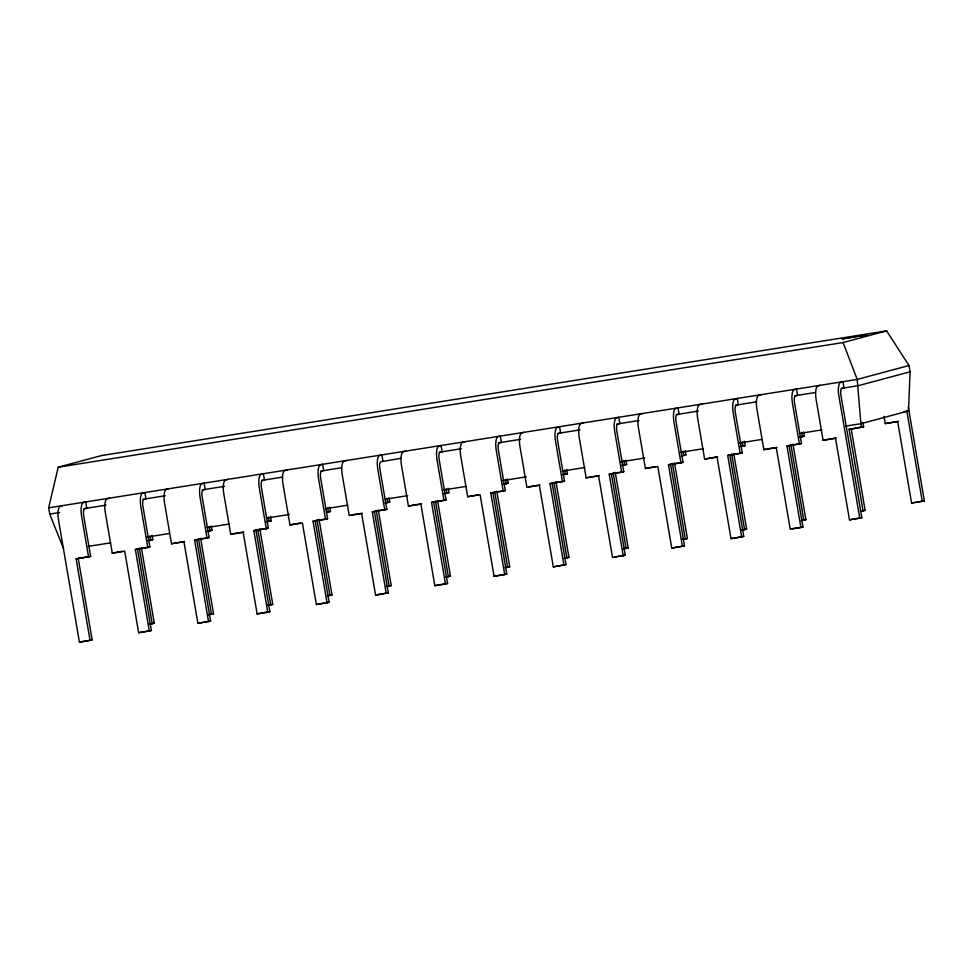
<?xml version="1.0" encoding="UTF-8"?>
<svg xmlns="http://www.w3.org/2000/svg" width="973" height="973" viewBox="0 0 973 973"><rect width="100%" height="100%" fill="white"/><g stroke="black" fill="none" stroke-linecap="round" stroke-linejoin="round"><path stroke-width="1.46" d="M845.865 426.089L860.874 423.705L908.514 410.922L910.083 371.795L909.001 365.52L886.585 330.881L101.715 455.522L58.21 467.198L48.65 507.821L49.72 514.097L63.598 548.833M62.576 505.607L60.496 506.167A12.734 4.269 81 0 0 58.502 519.825L79.409 642.119L90.063 640.429L92.143 639.869L78.205 558.332L90.647 556.361L83.678 515.593A6.361 2.128 81 0 1 84.675 508.77L86.743 508.21L85.673 501.934L83.605 502.494A12.734 4.269 81 0 0 81.598 516.152L88.567 556.921L76.125 558.891L90.063 640.429M109.365 498.176L107.298 498.735A12.734 4.269 81 0 0 105.291 512.394L112.26 553.151L124.702 551.18L138.64 632.718L149.307 631.015L151.374 630.468L137.436 548.93L149.878 546.96L142.909 506.191A6.361 2.128 81 0 1 143.907 499.356L145.974 498.808L144.904 492.533L142.836 493.092A12.734 4.269 81 0 0 140.842 506.738L147.811 547.507L135.369 549.49L149.307 631.015M168.597 488.774L166.529 489.322A12.734 4.269 81 0 0 164.534 502.98L171.503 543.749L183.946 541.766L197.872 623.304L210.606 621.054L196.68 539.529L194.6 540.076L208.538 621.613M227.84 479.361L225.772 479.92A12.734 4.269 81 0 0 223.766 493.579L230.735 534.335L243.177 532.365L257.115 613.902L267.77 612.212L269.849 611.652L255.911 530.115L268.353 528.144L261.384 487.376A6.361 2.128 81 0 1 262.382 480.553L264.449 479.993L263.379 473.717L261.311 474.277A12.734 4.269 81 0 0 259.305 487.935L266.274 528.692L253.844 530.674L267.77 612.212M287.071 469.959L285.004 470.506A12.734 4.269 81 0 0 283.009 484.165L289.966 524.934L302.408 522.963L316.347 604.488L327.013 602.798L329.081 602.238L315.143 520.713L327.585 518.731L320.616 477.962A6.361 2.128 81 0 1 321.613 471.139L323.693 470.579L322.61 464.316L320.543 464.863A12.734 4.269 81 0 0 318.548 478.521L325.517 519.29L313.075 521.26L327.013 602.798M346.315 460.545L344.235 461.105A12.734 4.269 81 0 0 342.241 474.763L349.21 515.532L361.652 513.549L375.578 595.087L388.312 592.837L374.386 511.299L372.306 511.859L386.245 593.396M405.546 451.144L403.479 451.703A12.734 4.269 81 0 0 401.472 465.349L408.441 506.118L420.883 504.148L434.822 585.673L445.488 583.982L447.556 583.423L433.617 501.898L446.06 499.915L439.091 459.159A6.361 2.128 81 0 1 440.088 452.323L442.156 451.764L441.085 445.5L439.018 446.06A12.734 4.269 81 0 0 437.011 459.706L443.98 500.475L431.55 502.445L445.488 583.982M400.694 458.356L380.857 461.737A6.361 2.128 81 0 0 379.847 468.56L386.816 509.329L372.306 511.859M464.778 441.73L462.71 442.289A12.734 4.269 81 0 0 460.716 455.948L467.685 496.716L480.115 494.734L494.053 576.271L504.719 574.581L506.787 574.021L492.849 492.484L505.291 490.514L498.322 449.745A6.361 2.128 81 0 1 499.319 442.922L501.399 442.362L500.317 436.086L498.249 436.646A12.734 4.269 81 0 0 496.254 450.304L503.223 491.073L490.781 493.043L504.719 574.581M58.21 467.198L843.08 342.557L886.585 330.881M524.021 432.328L521.942 432.888A12.734 4.269 81 0 0 519.947 446.534L526.916 487.303L539.358 485.332L553.296 566.858L566.031 564.62L552.092 483.082L550.013 483.642L563.951 565.167M76.125 558.891L78.205 558.332M583.253 422.927L581.185 423.474A12.734 4.269 81 0 0 579.178 437.132L586.147 477.901L598.59 475.919L612.528 557.456L623.194 555.765L625.262 555.206L611.324 473.669L623.766 471.698L616.797 430.93A6.361 2.128 81 0 1 617.794 424.106L619.862 423.547L618.792 417.271L616.724 417.831A12.734 4.269 81 0 0 614.729 431.489L621.686 472.258L609.256 474.228L623.194 555.765M88.567 556.921L90.647 556.361M147.957 540.684L152.785 539.687L152.043 535.32M112.26 553.151L122.634 551.277M135.369 549.49L137.436 548.93M642.484 413.513L640.416 414.072A12.734 4.269 81 0 0 638.422 427.731L645.391 468.487L657.821 466.517L671.759 548.054L682.426 546.352L684.493 545.804L670.555 464.267L682.997 462.297L676.028 421.528A6.361 2.128 81 0 1 677.026 414.693L679.105 414.145L678.035 407.869L675.955 408.429A12.734 4.269 81 0 0 673.961 422.075L680.93 462.844L668.487 464.826L682.426 546.352M147.811 547.507L149.878 546.96M207.188 531.27L212.029 530.285L211.275 525.907M171.503 543.749L184.627 541.438M701.728 404.111L699.648 404.659A12.734 4.269 81 0 0 697.653 418.317L704.622 459.086L717.065 457.103L731.003 538.641L741.657 536.95L743.737 536.391L729.799 454.865L742.241 452.883L735.272 412.114A6.361 2.128 81 0 1 736.269 405.291L738.337 404.732L737.266 398.468L735.199 399.015A12.734 4.269 81 0 0 733.192 412.674L740.161 453.442L727.719 455.413L741.657 536.95M207.042 538.105L209.11 537.546L202.141 496.777A6.361 2.128 81 0 1 203.15 489.954L205.218 489.395L204.148 483.131L202.068 483.678A12.734 4.269 81 0 0 200.073 497.337L207.042 538.105L194.6 540.076M266.42 521.869L271.26 520.871L270.518 516.505M230.735 534.335L232.802 533.788M253.844 530.674L255.911 530.115M760.959 394.697L758.891 395.257A12.734 4.269 81 0 0 756.885 408.915L763.854 449.672L776.296 447.702L790.234 529.239L800.901 527.536L802.968 526.989L789.03 445.452L801.472 443.481L794.503 402.713A6.361 2.128 81 0 1 795.5 395.877L797.568 395.33L796.498 389.054L794.43 389.614A12.734 4.269 81 0 0 792.436 403.272L799.405 444.029L786.962 446.011L800.901 527.536M266.274 528.692L268.353 528.144M329.75 507.103L330.492 511.47L328.424 512.017L327.682 507.651M289.966 524.934L300.341 523.06M313.075 521.26L315.143 520.713M820.19 385.296L818.123 385.843A12.734 4.269 81 0 0 816.128 399.502L823.097 440.27L835.527 438.3L849.465 519.825L859.779 518.195L861.847 517.636L840.94 395.342A6.361 2.128 81 0 1 841.937 388.507L844.017 387.947L842.934 381.684L840.867 382.231A12.734 4.269 81 0 0 838.872 395.889L859.779 518.195M325.517 519.29L327.585 518.731M384.894 503.053L389.735 502.056L388.981 497.69M909.001 365.52L857.213 379.409L48.65 507.821M444.126 493.652L448.967 492.654L448.225 488.288M408.441 506.118L410.521 505.559M910.083 371.795L858.295 385.685L841.171 388.409M431.55 502.445L433.617 501.898M443.98 500.475L446.06 499.915M503.369 484.238L508.198 483.24L507.456 478.874M467.685 496.716L478.047 494.843M490.781 493.043L492.849 492.484M503.223 491.073L505.291 490.514M562.601 474.836L567.441 473.839L566.687 469.473M562.455 481.659L564.522 481.1L557.565 440.343A6.361 2.128 81 0 1 558.563 433.508L560.63 432.961L559.56 426.685L557.493 427.244A12.734 4.269 81 0 0 555.486 440.891L562.455 481.659L550.013 483.642M621.832 465.422L626.673 464.425L625.931 460.059M586.147 477.901L588.227 477.342M609.256 474.228L611.324 473.669M621.686 472.258L623.766 471.698M681.076 456.021L685.904 455.023L685.162 450.657M645.391 468.487L655.753 466.614M668.487 464.826L670.555 464.267M680.93 462.844L682.997 462.297M740.307 446.607L745.148 445.622L744.394 441.243M704.622 459.086L717.746 456.775M727.719 455.413L729.799 454.865M740.161 453.442L742.241 452.883M799.551 437.205L804.379 436.208L803.637 431.842M763.854 449.672L765.933 449.125M786.962 446.011L789.03 445.452M860.375 511.287L863.039 510.874L849.101 429.336L863.623 426.806L862.869 422.44M799.405 444.029L801.472 443.481M849.101 429.336L863.623 426.806M823.097 440.27L836.221 437.959M883.995 416.31L885.235 423.596L898.371 421.285M79.409 642.119L92.143 639.869M149.55 624.18L154.281 623.194L141.365 547.592M138.64 632.718L151.374 630.468M208.781 614.766L213.525 613.793L200.596 538.191M197.872 623.304L210.606 621.054M268.025 605.364L272.756 604.379L259.827 528.777M257.115 613.902L269.849 611.652M327.256 595.95L331.988 594.977L319.071 519.375M316.347 604.488L329.081 602.238M386.488 586.549L391.231 585.564L378.302 509.961M375.578 595.087L388.312 592.837M445.731 577.135L450.463 576.162L437.546 500.56M434.822 585.673L447.556 583.423M504.963 567.733L509.694 566.748L496.777 491.146M494.053 576.271L506.787 574.021M564.194 558.332L568.937 557.347L556.009 481.744M553.296 566.858L566.031 564.62M623.438 548.918L628.169 547.945L615.252 472.331M682.669 539.516L687.412 538.531L674.484 462.929M671.759 548.054L684.493 545.804M741.9 530.103L746.644 529.13L733.715 453.527M731.003 538.641L743.737 536.391M801.144 520.701L805.875 519.716L792.959 444.114M863.039 510.874L865.119 510.314L851.18 428.777M849.465 519.825L861.847 517.636M885.235 423.596L897.678 421.625L911.616 503.15L913.683 502.603M911.616 503.15L924.35 500.9L908.283 406.945M49.72 514.097L59.462 512.54M83.86 508.672L105.996 505.157M143.019 499.271L165.228 495.744M202.25 489.869L224.471 486.342M261.494 480.455L282.219 477.171M320.725 471.054L341.462 467.758M439.2 452.238L461.409 448.711M498.431 442.837L520.652 439.31M557.663 433.423L579.884 429.896M616.906 424.021L639.115 420.494M676.138 414.607L698.359 411.08M735.381 405.206L756.106 401.91M794.613 395.792L815.35 392.508M904.014 411.628L908.514 410.922M88.154 546.412L110.667 542.837M146.668 537.12L169.18 533.545M206.69 527.585L229.19 524.009M266.711 518.062L289.212 514.486M325.225 508.77L347.726 505.194M385.235 499.234L407.748 495.658M443.749 489.942L466.262 486.366M502.275 480.65L526.284 476.831M562.285 471.114L584.797 467.539M620.798 461.822L644.807 458.015M680.82 452.299L703.321 448.723M739.334 443.007L761.847 439.431M799.356 433.471L821.857 429.896M148.638 540.343L152.785 539.687M207.881 530.942L212.029 530.285M267.113 521.528L271.26 520.871M326.344 512.126L330.492 511.47M385.588 502.713L389.735 502.056M444.819 493.311L448.967 492.654M504.05 483.909L508.198 483.24M563.294 474.496L567.441 473.839M622.525 465.094L626.673 464.425M681.769 455.68L685.904 455.023M741 446.279L745.148 445.622M800.232 436.865L804.379 436.208M198.054 539.31L209.11 537.546M234.189 533.569L243.87 532.024M351.277 514.972L362.333 513.221M375.76 511.08L386.816 509.329M411.895 505.34L421.577 503.807M528.984 486.755L540.039 484.992M553.467 482.863L564.522 481.1M589.602 477.123L599.283 475.59M767.308 448.906L776.989 447.361M148.954 624.046L154.281 623.194M208.186 614.632L213.525 613.793M267.429 605.23L272.756 604.379M327.998 595.61L331.988 594.977M387.23 586.208L391.231 585.564M446.461 576.794L450.463 576.162M505.705 567.393L509.694 566.748M566.274 557.772L568.937 557.347M624.167 548.577L628.169 547.945M682.073 539.383L687.412 538.531M741.317 529.969L746.644 529.13M801.886 520.348L805.875 519.716M861.117 510.947L865.119 510.314M915.021 502.384L924.35 500.9M614.595 556.897L625.262 555.206M792.302 528.68L802.968 526.989M843.08 342.557L857.213 379.409L860.874 423.705M906.727 410.484L922.282 501.46M860.801 422.987L861.543 427.354M801.557 432.401L802.311 436.768M790.879 444.673L803.807 520.275M742.326 441.803L743.068 446.169M731.647 454.075L744.576 529.677M683.095 451.217L683.837 455.583M672.416 463.489L685.333 539.091M623.851 460.618L624.605 464.985M613.172 472.89L626.101 548.492M564.62 470.032L565.362 474.398M553.941 482.304L566.87 557.906M505.388 479.434L506.13 483.8M494.71 491.706L507.626 567.308M446.145 488.835L446.899 493.214M435.466 501.107L448.395 576.721M382.924 461.178L381.854 454.902L379.774 455.461A12.734 4.269 81 0 0 377.779 469.12L384.749 509.888M386.913 498.249L387.655 502.615M376.235 510.521L389.151 586.123M317.003 519.923L329.92 595.537M268.439 517.064L269.193 521.431M257.76 529.336L270.689 604.938M209.207 526.466L209.949 530.832M198.528 538.738L211.445 614.34M149.976 535.88L150.718 540.246M139.285 548.152L152.214 623.754M842.752 338.75L842.083 338.969L867.113 334.761L842.752 338.75"/></g></svg>
